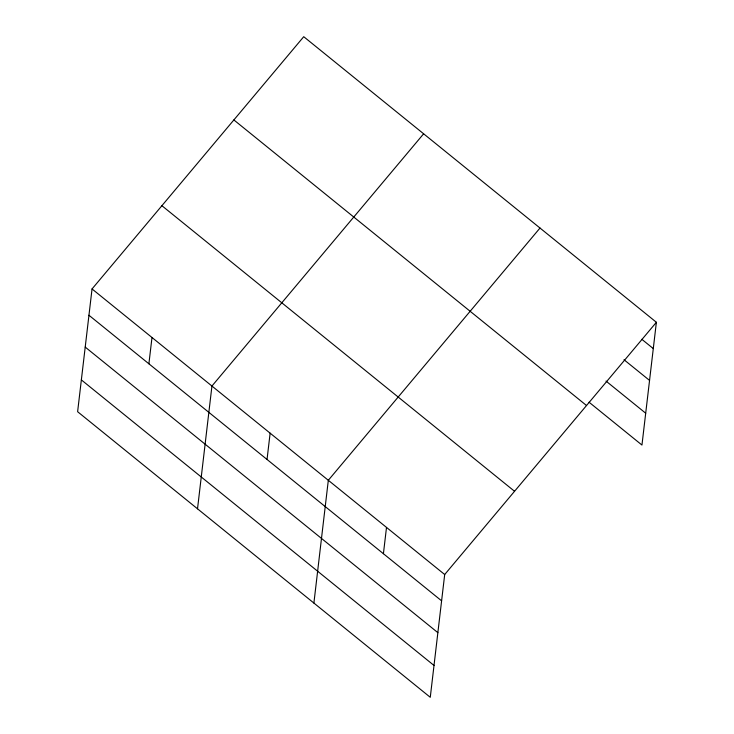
<?xml version="1.0" encoding="UTF-8"?>
<svg xmlns="http://www.w3.org/2000/svg" width="734" height="734" viewBox="0 0 734 734"><rect width="100%" height="100%" fill="white"/><g stroke="black" fill="none" stroke-linecap="round" stroke-linejoin="round"><path stroke-width="1.1" d="M92.044 288.948L77.62 411.719L430.271 697.3L444.694 574.529L656.38 322.281L303.729 36.7L92.044 288.948L444.694 574.529M148.901 363.798L151.993 337.493M197.519 508.818L211.942 386.047L423.628 133.799M267.038 459.466L270.13 433.161M313.895 603.064L328.318 480.284L540.004 228.035M383.414 553.711L386.506 527.407M656.38 322.281L641.956 445.052L589.063 402.214M641.828 339.301L653.297 348.586M623.983 359.715L649.553 380.414M606.027 381.093L645.7 413.214M233.871 119.945L586.521 405.517M161.902 205.703L514.552 491.285M88.952 315.253L441.602 600.834M85.208 347.09L437.868 632.662M81.355 379.891L434.014 665.463"/></g></svg>
